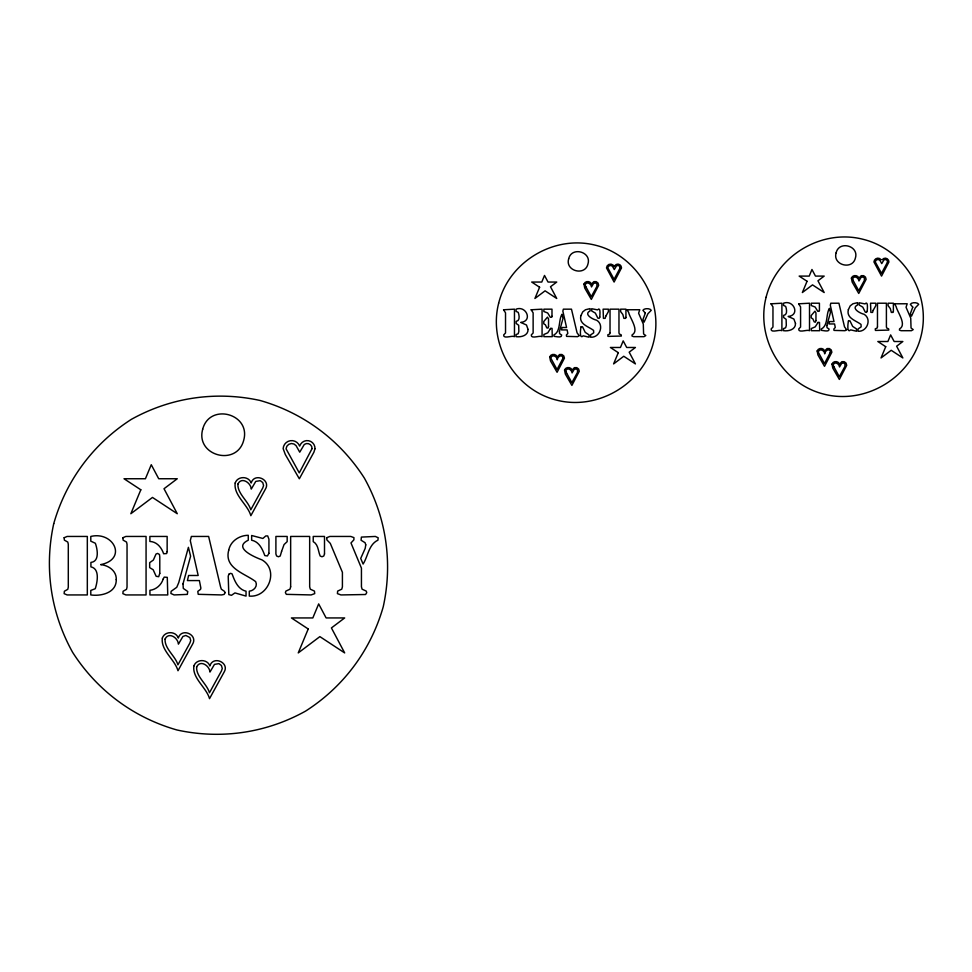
<?xml version="1.0" encoding="UTF-8"?>
<svg xmlns="http://www.w3.org/2000/svg" width="972" height="972" viewBox="0 0 972 972"><rect width="100%" height="100%" fill="white"/><g stroke="black" fill="none" stroke-linecap="round" stroke-linejoin="round"><path stroke-width="1.46" d="M562.679 359.251L563.055 358.097L557.041 369.518L550.845 358.194C551.464 353.881 557.308 356.092 557.272 359.786C557.284 356.931 561.561 353.808 562.97 357.368M830.124 353.286L830.501 352.143L824.487 363.552L818.278 352.228C818.91 347.927 824.742 350.127 824.718 353.832C824.73 350.977 828.995 347.842 830.416 351.402M585.241 284.541C586.857 280.993 591.328 283.86 591.511 286.922L593.637 283.302L595.739 282.961L596.905 283.836L596.917 286.388L591.28 296.642L585.083 285.318L585.934 287.396M565.826 370.539C567.441 366.991 571.913 369.846 572.095 372.908L574.221 369.299L576.335 368.947L577.49 369.822L577.502 372.373L571.864 382.64L565.668 371.316L566.53 373.394M852.687 278.587C854.303 275.027 858.762 277.895 858.956 280.957L861.083 277.336L863.185 276.996L864.351 277.87L864.363 280.422L858.726 290.689L852.517 279.365L853.38 281.443M833.271 364.573C834.887 361.025 839.358 363.893 839.541 366.954L841.667 363.334L843.769 362.993L844.935 363.868L844.947 366.42L839.31 376.674L833.113 365.351L833.964 367.428M882.224 259.743A3.669 3.669 0 0 1 888.906 261.99L881.543 276.109L873.937 261.942A4.01 4.01 0 0 1 881.106 259.694M116.251 579.591C116.616 592.762 101.282 596.443 90.797 594.937L90.797 590.441L95.256 588.716C97.358 582.24 100.007 568.693 90.918 566.87L90.918 562.411C99.703 561.573 97.492 549.156 95.341 543.263L90.797 541.161L90.797 536.447C113.651 530.943 127.757 559.167 100.651 564.635C108.536 565.315 116.701 570.941 116.251 579.591M528.051 329.447C528.233 335.632 521.016 337.369 516.096 336.664L516.096 334.55L518.185 333.736L518.854 331.428L518.683 325.28L516.156 323.469L516.156 321.38C520.275 320.979 519.242 315.147 518.234 312.377L516.096 311.38L516.096 309.169C526.277 305.232 533.057 321.27 520.725 322.425L526.472 325L528.051 329.447M795.497 323.494C795.679 329.678 788.462 331.403 783.541 330.699L783.541 328.585L785.631 327.783L786.299 325.462L786.129 319.326L783.602 317.504L783.602 315.414C787.721 315.025 786.688 309.181 785.668 306.411L783.541 305.427L783.541 303.215C793.711 299.279 800.503 315.317 788.171 316.459L793.905 319.035L795.497 323.494M228.724 550.176C223.803 568.474 245.138 573.395 255.685 581.657C257.957 586.274 253.886 590.733 249.294 591.207L249.294 596.091C268.685 597.829 279.292 569.738 261.869 559.823C255.186 557.357 232.235 547.819 248.273 540.213L248.273 535.293C239.343 535.353 230.522 541.1 228.724 550.176M580.916 315.621C578.607 324.223 588.643 326.531 593.588 330.419L593.698 332.837L590.587 334.915L590.587 337.199C599.7 338.013 604.681 324.818 596.504 320.153C592.884 319.46 583.176 314.211 590.101 310.943L590.101 308.622L585.521 309.728L582.763 311.842L580.916 315.621M848.362 309.667C846.053 318.269 856.077 320.578 861.034 324.454L861.143 326.884L858.033 328.949L858.033 331.245C867.146 332.06 872.127 318.852 863.938 314.199C860.329 313.494 850.609 308.258 857.547 304.977L857.547 302.669L852.954 303.762L850.208 305.876L848.362 309.667M53.739 523.653C44.068 567.733 50.678 612.87 72.608 652.321C96.921 690.339 133.529 717.579 176.916 729.972C220.996 739.643 266.146 733.034 305.585 711.103C343.602 686.791 370.842 650.183 383.235 606.795C392.919 562.715 386.297 517.578 364.378 478.127C340.054 440.109 303.458 412.869 260.059 400.476C215.978 390.793 170.841 397.414 131.39 419.333C93.373 443.657 66.132 480.253 53.739 523.653M498.685 303.155C487.968 344.538 515.063 389.93 556.567 400.124C597.95 410.84 643.343 383.746 653.536 342.229C664.253 300.858 637.158 255.466 595.642 245.272C554.271 234.556 508.878 261.65 498.685 303.155M766.118 297.201C755.402 338.572 782.509 383.964 824.013 394.17C865.396 404.887 910.788 377.78 920.982 336.276C931.698 294.893 904.592 249.5 863.087 239.306C821.717 228.59 776.324 255.697 766.118 297.201M202.686 429.247C195.275 455.807 236.852 466.949 243.717 440.231C251.128 413.671 209.551 402.53 202.686 429.247M568.681 258.783C564.89 271.042 585.12 276.461 587.963 263.947C591.754 251.687 571.536 246.268 568.681 258.783M836.127 252.829C832.336 265.089 852.553 270.508 855.409 257.993C859.199 245.734 838.97 240.315 836.127 252.829M183.003 583.88L183.295 588.425L187.754 591.511L187.329 594.402L174.097 594.937L170.902 593.479L171.133 591.316L176.746 587.307L178.727 582.641L188.41 547.333L190.597 556.203L183.003 583.88M559.435 331.464L559.568 333.603L561.67 335.048C562.095 338.317 555.96 336.373 554.064 336.348L553.858 334.963C560.99 331.294 558.28 320.298 561.974 314.284L562.995 318.452L559.435 331.464M826.88 325.498L827.014 327.637L829.104 329.095C829.529 332.351 823.406 330.407 821.51 330.383L821.304 328.998C828.436 325.341 825.726 314.333 829.42 308.331L830.44 312.498L826.88 325.498M365.764 544.842L365.205 548.354L360.709 558.426L363.103 564.039C368.06 556.288 368.68 544.405 377.95 540.177L378.169 537.795L375.362 536.447L361.39 537.091L361.074 540.238L365.083 542.716L365.764 544.842M645.335 313.118L642.954 319.496L644.084 322.145L647.911 313.737L651.252 310.299C650.171 308.16 644.072 308.063 642.917 310.299L645.335 313.118M912.769 307.152L910.399 313.543L911.517 316.179L915.345 307.784L918.698 304.333C917.604 302.195 911.517 302.098 910.351 304.333L912.769 307.152M159.785 573.334L158.691 576.7L156.14 576.299L153.163 569.738L149.676 567.636L149.676 562.667L153.357 560.054L156.018 554.04L157.598 553.408L159.481 554.49L159.785 557.017L159.785 573.334M548.524 326.507L548.001 328.086L546.811 327.904L545.401 324.818L543.761 323.834L543.761 321.501L547.491 317.151L548.524 318.84L548.524 326.507M815.958 320.553L815.447 322.133L814.244 321.939L812.847 318.852L811.207 317.868L811.207 315.536L814.937 311.186L815.958 312.875L815.958 320.553M281.564 551.489L280.215 556.045L278.429 556.762L276.619 555.984L275.902 553.967L275.902 536.447L287.177 536.447L287.177 541.635L284.043 544.587L281.564 551.489M605.75 316.24L605.119 318.379L603.43 318.354L603.102 309.169L608.399 309.169L608.399 311.611L605.75 316.24M873.196 310.275L872.564 312.425L870.876 312.389L870.535 303.215L875.833 303.215L875.833 305.645L873.196 310.275M326.762 537.698L326.871 539.873L330.286 543.384L342.411 572.314L342.411 586.796L341.767 589.19L337.649 591.085L337.418 593.625L340.953 594.937L365.594 594.512L366.748 592.616L366.237 591.085L362.082 589.19L361.438 586.796L361.438 568.11L350.977 542.959L353.881 539.849L353.93 537.625L350.807 536.447L329.812 536.447L326.762 537.698M627.001 309.764L628.653 312.437C629.722 317.856 639.746 330.711 632.116 334.854L632.007 336.045L633.671 336.664L643.999 336.664L645.797 335.571L643.598 333.967L643.294 324.053L638.604 313.215L639.77 309.728L627.001 309.764M894.434 303.799L896.099 306.472C897.168 311.891 907.192 324.745 899.562 328.888L899.452 330.091L901.105 330.699L911.444 330.699L913.23 329.617L911.043 328.001L910.74 318.087L906.05 307.261L907.204 303.762L894.434 303.799M162.336 638.057C160.55 650.341 174.911 659.575 177.985 670.729L192.553 644.205C198.373 634.704 181.472 627.268 178.313 638.057C175.92 630.889 164.73 630.889 162.336 638.057M165.07 639.09C164.426 648.652 175.422 656.015 177.925 664.836L189.905 643.002L190.719 640.548L189.88 637.571L185.871 635.457L182.93 636.441L178.411 644.144C178.01 637.62 168.496 631.533 165.07 639.09M193.878 665.99C192.104 678.274 206.453 687.508 209.527 698.649L224.095 672.126C229.927 662.625 213.026 655.201 209.867 665.99C207.461 658.809 196.283 658.809 193.878 665.99M235.188 483.023C233.401 495.307 247.763 504.541 250.837 515.695L265.392 489.171C271.224 479.67 254.324 472.234 251.165 483.023C248.771 475.843 237.581 475.843 235.188 483.023M196.623 667.011C195.98 676.585 206.963 683.936 209.466 692.757L221.458 670.923L222.272 668.469L221.422 665.504L218.955 663.633L214.484 664.362L209.952 672.065C209.551 665.553 200.05 659.453 196.623 667.011M237.921 484.044C237.277 493.618 248.273 500.969 250.776 509.79L262.756 487.956L263.57 485.514L262.732 482.537L260.265 480.666L255.782 481.395L251.25 489.098C250.861 482.586 241.348 476.499 237.921 484.044M549.715 356.931L550.492 360.891L557.077 372.288L564.44 358.17L563.796 355.922L561.938 354.513L559.617 354.513L557.223 356.931C556.106 353.553 550.845 353.553 549.715 356.931M564.55 370.053L565.315 374.013L571.901 385.41L579.263 371.292L578.632 369.044L576.773 367.647L574.44 367.647L572.058 370.053C570.928 366.687 565.668 366.687 564.55 370.053M583.953 284.067L584.731 288.016L591.316 299.412L598.679 285.294L598.035 283.059L596.176 281.649L593.856 281.649L591.462 284.067C590.344 280.689 585.083 280.689 583.953 284.067M817.16 350.965L817.926 354.926L824.511 366.323L831.874 352.204L831.242 349.969L829.383 348.559L827.051 348.559L824.669 350.965C823.539 347.599 818.29 347.599 817.16 350.965M831.983 364.099L832.761 368.048L839.346 379.445L846.709 365.326L846.065 363.091L844.206 361.681L841.886 361.681L839.492 364.099C838.374 360.721 833.113 360.721 831.983 364.099M851.399 278.101L852.165 282.062L858.75 293.459L866.113 279.341L865.481 277.093L863.622 275.684L861.289 275.684L858.908 278.101C857.778 274.724 852.529 274.724 851.399 278.101M312.061 448.602L299.267 472.89L286.06 448.797A5.613 5.613 0 0 1 296.083 445.662L299.74 452.187L304.272 444.496A4.86 4.86 0 0 1 312.061 448.602M314.989 448.736L313.883 452.259L299.327 478.783L285.318 454.532L283.144 448.627A8.541 8.541 0 0 1 299.655 446.112L300.773 443.973A7.8 7.8 0 0 1 314.989 448.736M621.473 267.944L614.097 282.062L606.492 267.895A4.01 4.01 0 0 1 614.255 266.717L614.778 265.708A3.669 3.669 0 0 1 621.473 267.944M225.006 592.701L224.168 594.378L221.665 594.937L198.215 594.317L197.79 591.377L200.536 589.36L200.876 588.084L199.382 580.576L187.426 580.576L188.58 575.485L198.179 575.485L190.293 540.639L191.363 536.447L208.628 536.447L220.547 586.796L221.312 589.154L224.568 591.426L225.006 592.701M579.166 335.619L577.599 336.664L566.579 336.373L566.384 334.988L567.83 333.445L567.126 329.909L561.512 329.909L562.047 327.515L566.567 327.515L562.861 311.149L563.359 309.169L571.475 309.169L577.076 332.837L579.166 335.619M846.612 329.654L845.045 330.699L834.025 330.407L833.83 329.034L835.276 327.479L834.571 323.955L828.946 323.955L829.493 321.562L834 321.562L830.295 305.184L830.805 303.215L838.921 303.215L844.522 326.871L846.612 329.654M64.14 537.723L64.359 540.128L67.785 542.06L68.295 544.247L68.295 587.137L67.785 589.324L64.359 591.255L64.14 593.649L67.141 594.937L87.322 594.937L87.322 536.447L67.141 536.447L64.14 537.723M122.885 537.723L123.104 540.128L126.53 542.06L127.04 544.247L127.04 587.137L126.53 589.324L123.104 591.255L122.885 593.649L125.886 594.937L146.067 594.937L146.067 536.447L125.886 536.447L122.885 537.723M503.569 309.776L505.525 312.838L505.525 332.995L503.666 334.927C503.168 339.435 512.365 335.085 514.467 336.664L514.467 309.169L503.569 309.776M531.174 309.776L533.13 312.838L533.13 332.995L531.283 334.927C530.785 339.435 539.97 335.085 542.072 336.664L542.072 309.169L531.174 309.776M771.003 303.811L772.959 306.873L772.959 327.029L771.112 328.973C770.614 333.481 779.799 329.119 781.901 330.699L781.901 303.215L771.003 303.811M798.62 303.811L800.576 306.873L800.576 327.029L798.717 328.973C798.231 333.481 807.416 329.119 809.518 330.699L809.518 303.215L798.62 303.811M167.148 551.61L166.637 553.542L163.636 553.761C161.522 547.552 156.966 541.756 149.882 541.453L149.882 536.447L167.148 536.447L167.148 551.61M551.987 316.301L551.744 317.212L550.334 317.309L547.698 312.996L543.87 311.526L543.87 309.169L551.987 309.169L551.987 316.301M819.42 310.335L819.177 311.247L817.768 311.344L815.144 307.031L811.304 305.56L811.304 303.215L819.42 303.215L819.42 310.335M290.652 586.796L290.008 589.19L285.89 591.085L285.379 592.616L286.339 594.354L311.125 594.937L314.709 593.625L314.466 591.085L310.311 589.19L309.667 586.796L309.667 536.447L290.652 536.447L290.652 586.796M610.027 332.837L609.723 333.967L607.792 334.854L607.998 336.385L621.339 336.045L621.217 334.854L619.273 333.967L618.97 332.837L618.97 309.169L610.027 309.169L610.027 332.837M877.473 326.871L877.169 328.001L875.237 328.888L875.444 330.431L888.773 330.091L888.663 328.888L886.707 328.001L886.403 326.871L886.403 303.215L877.473 303.215L877.473 326.871M228.906 574.221L228.213 576.25L228.809 594.609L231.482 595.301L234.945 592.92L246.038 596.091L246.038 591.207C237.958 589.336 234.604 580.867 232.089 573.869L230.619 573.334L228.906 574.221M581.001 326.92C580.6 328.658 579.045 339.86 583.236 335.85L589.056 337.199L589.056 334.915L585.229 332.351L582.507 326.762L581.001 326.92M848.447 320.967C848.046 322.692 846.491 333.894 850.682 329.885L856.502 331.245L856.502 328.949L852.663 326.398L849.941 320.796L848.447 320.967M268.928 553.323L267.409 555.96L264.809 555.595C262.44 549.18 259.269 541.756 251.651 540.213L251.651 535.499L262.877 538.464L265.781 535.949L267.701 535.924L268.928 539.193L268.928 553.323M599.809 317.103L599.104 318.342L597.877 318.172L595.338 313.093L591.693 310.943L591.693 308.732L597.537 309.861C601.012 306.119 599.76 315.754 599.809 317.103M867.255 311.149L866.538 312.377L865.323 312.206L862.784 307.14L859.139 304.977L859.139 302.766L864.983 303.896C868.458 300.166 867.206 309.789 867.255 311.149M324.502 553.967L323.798 555.984L321.975 556.762L320.189 556.045C318.051 551.233 318.5 544.563 313.227 541.635L313.227 536.447L324.502 536.447L324.502 553.967M625.932 317.407L625.604 318.354L623.915 318.379L622.833 314.491L620.634 311.611L620.634 309.169L625.932 309.169L625.932 317.407M893.377 311.441L893.049 312.389L891.348 312.425L890.279 308.537L888.08 305.645L888.08 303.215L893.377 303.215L893.377 311.441M620.027 268.163L614.073 279.292L607.865 267.98A2.637 2.637 0 0 1 612.579 266.498L614.304 269.572L616.43 265.951A2.284 2.284 0 0 1 620.002 267.154L620.027 268.163M887.472 262.209L881.519 273.339L875.31 262.015A2.637 2.637 0 0 1 880.024 260.545L881.738 263.606L883.876 259.998A2.284 2.284 0 0 1 887.448 261.189L887.472 262.209M140.819 489.791L130.843 513.726L152.47 497.433L177.269 513.726L164.013 488.734L177.269 478.746L158.715 478.746L151.268 464.725L145.423 478.746L124.015 478.746L140.819 489.791M308.221 628.981L298.246 652.917L319.873 636.624L344.671 652.917L331.416 627.936L344.671 617.937L326.118 617.937L318.67 603.916L312.826 617.937L291.418 617.937L308.221 628.981M539.606 287.238L534.916 298.489L545.085 290.835L556.737 298.489L550.504 286.752L556.737 282.05L548.014 282.05L544.514 275.465L541.769 282.05L531.708 282.05L539.606 287.238M618.289 352.666L613.599 363.917L623.757 356.262L635.421 363.917L629.188 352.168L635.421 347.478L626.697 347.478L623.198 340.88L620.452 347.478L610.392 347.478L618.289 352.666M807.052 281.285L802.362 292.536L812.519 284.881L824.183 292.536L817.95 280.786L824.183 276.097L815.459 276.097L811.96 269.499L809.214 276.097L799.154 276.097L807.052 281.285M885.723 346.7L881.033 357.951L891.203 350.297L902.854 357.951L896.634 346.214L902.854 341.512L894.143 341.512L890.644 334.915L887.886 341.512L877.825 341.512L885.723 346.7M163.211 578.996C161.352 584.925 156.176 589.591 149.931 590.308L149.931 594.937L167.755 594.937L167.281 577.344L164.195 577.125L163.211 578.996M550.128 329.168L547.771 332.813L543.883 334.49L543.883 336.664L552.266 336.664L552.047 328.39L550.589 328.293L550.128 329.168M817.574 323.214L815.216 326.859L811.328 328.524L811.328 330.699L819.712 330.699L819.481 322.437L818.035 322.327L817.574 323.214"/></g></svg>
